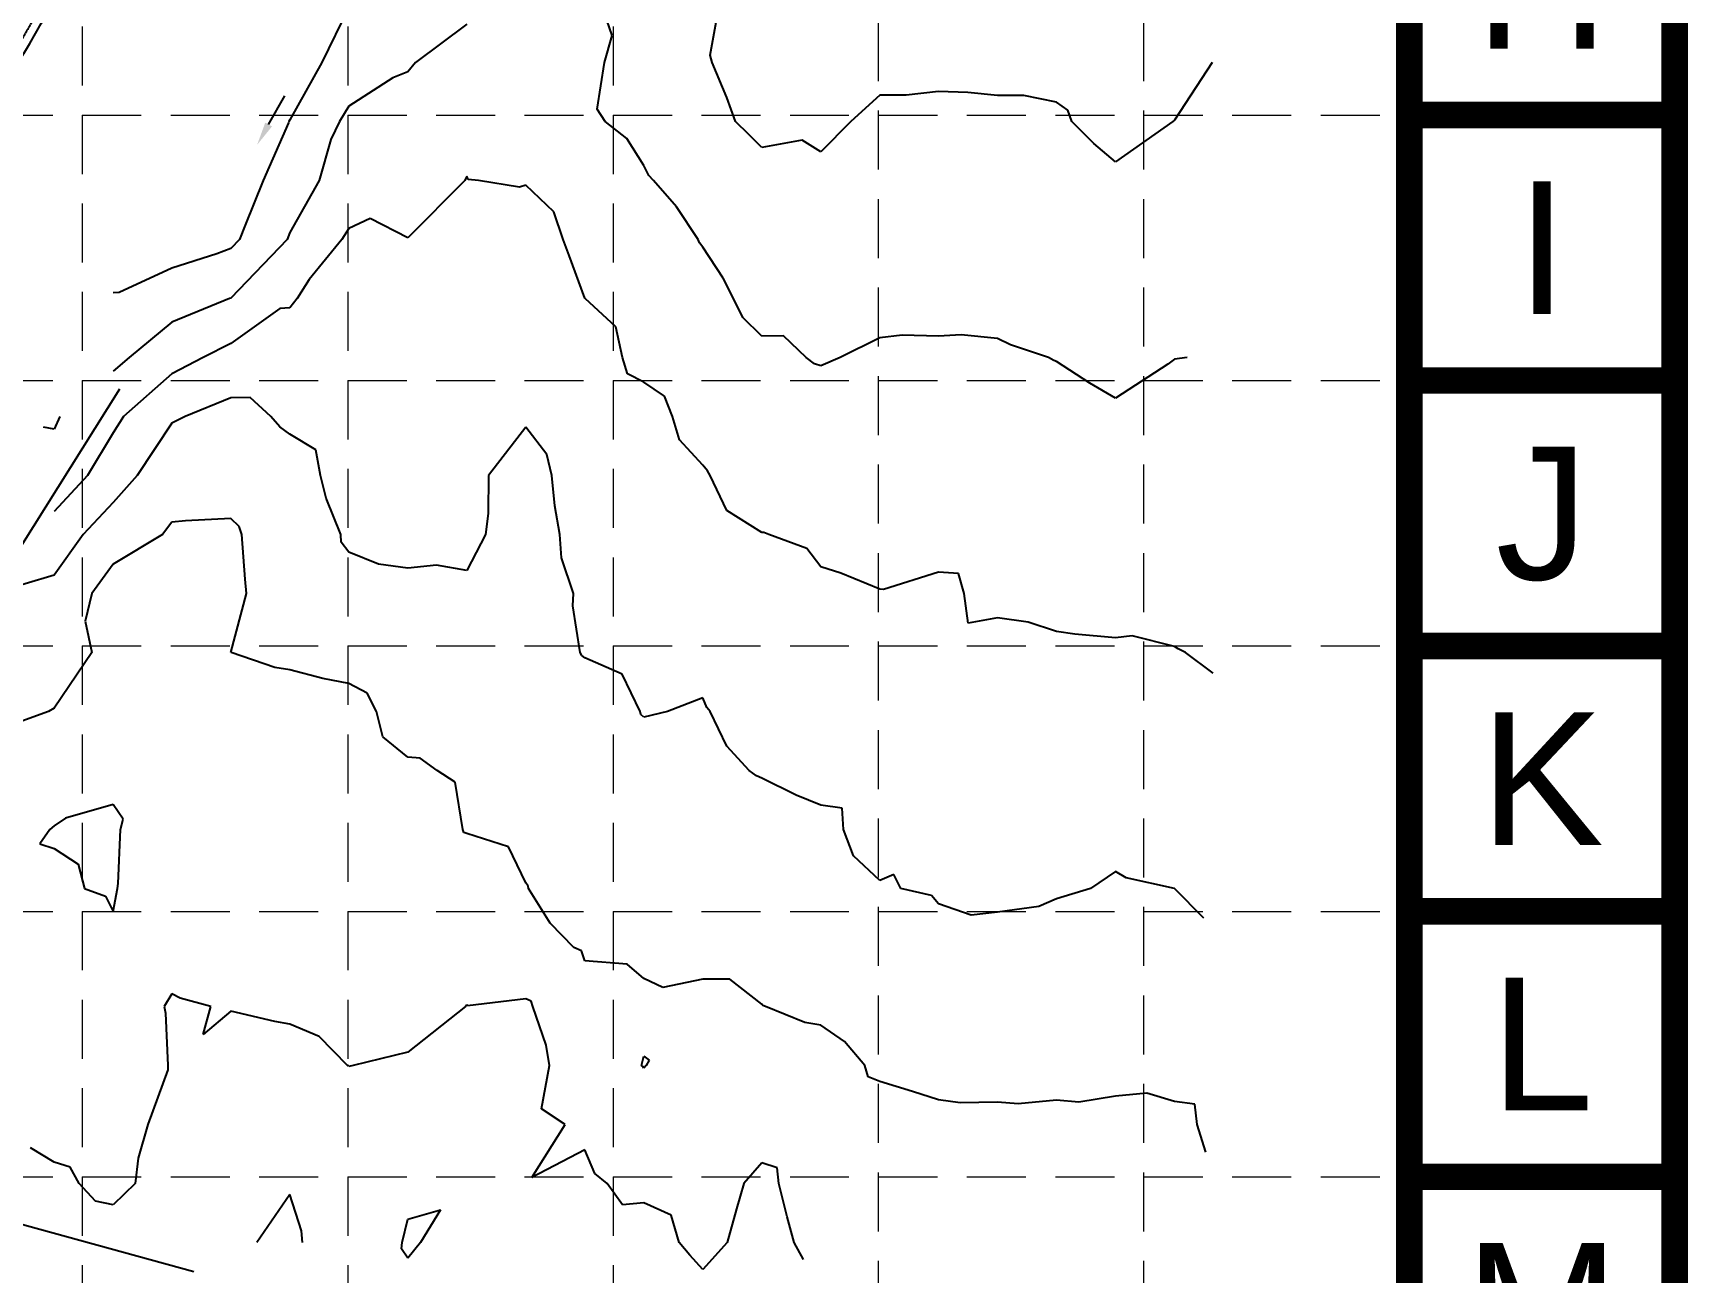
# Model space of a CAD drawing. Header units: inches. Extents: x 2468851 to 2474620, y 7110473 to 7114082.
# Drawn here: x 2474058 to 2474620, y 7112875 to 7113295 of the extents above; entities that cross this region are included whole.
import ezdxf
from ezdxf.enums import TextEntityAlignment as Align

# ---------------------------------------------------------------- set-up
doc = ezdxf.new("R2010")
doc.units = ezdxf.units.IN
doc.header["$MEASUREMENT"] = 0
for name, pattern in [('CENTER2', [1.125, 0.75, -0.125, 0.125, -0.125]), ('HIDDEN', [0.375, 0.25, -0.125]), ('PHANTOM2', [3.15, 1.9, -0.25, 0.25, -0.25, 0.25, -0.25])]:
    doc.linetypes.add(name, pattern=pattern)
for name, color, linetype in [('AROW', 250, 'Continuous'), ('BASE', 7, 'Continuous'), ('BDY', 250, 'PHANTOM2'), ('contours', 35, 'Continuous'), ('ex-pvmt', 7, 'Continuous'), ('FLOW', 250, 'Continuous'), ('GRID', 254, 'HIDDEN'), ('SODDED LOT', 2, 'Continuous'), ('SROW', 250, 'Continuous'), ('STM', 1, 'Continuous'), ('STMCL', 133, 'CENTER2')]:
    doc.layers.add(name, color=color, linetype=linetype)
doc.styles.get("Standard").update_dxf_attribs({"font": 'ARIAL.TTF'})

msp = doc.modelspace()

# ---------------------------------------------------------------- hatches: boundary and pattern name
at = {"layer": 'SODDED LOT', "linetype": 'Continuous'}
h = msp.add_hatch(dxfattribs=at)
h.set_pattern_fill('ANSI31', color=256, scale=40, style=0)
h.paths.add_polyline_path([(2472093.27, 7112787.68), (2472221.59, 7112787.6), (2472221.08, 7112667.42), (2472093.19, 7112666.7), (2472093.19, 7112679.12), (2472093.23, 7112787.69)])
h.paths.add_polyline_path([(2471960.54, 7112505.35), (2471959.71, 7112628.22), (2472033.69, 7112628.18), (2472034.41, 7112505.21), (2471960.54, 7112505.34)])
h.paths.add_polyline_path([(2472943.89, 7112483.19), (2472828.59, 7112440.6), (2472835.74, 7112422.59), (2472839.67, 7112413.52), (2472848.01, 7112395.55), (2472853.04, 7112385.9), (2472858.54, 7112375.56), (2472870.46, 7112355.81), (2472902.04, 7112375.66), (2472974.15, 7112421.81), (2472963.65, 7112439.45), (2472954.73, 7112457.18), (2472946.69, 7112476.09), (2472944.08, 7112483.06)])
h.paths.add_polyline_path([(2473207.06, 7112415.58), (2473209.53, 7112419.29), (2473291.23, 7112550.2), (2473277.07, 7112559.74), (2473268.68, 7112565.82), (2473245.98, 7112583.4), (2473233.38, 7112592.16), (2473227.76, 7112595.82), (2473221.45, 7112599.4), (2473212.26, 7112604.76), (2473198.38, 7112611.83), (2473179.61, 7112620.06), (2473160.96, 7112626.49), (2473143.61, 7112631.4), (2473124.73, 7112635.28), (2473119.22, 7112635.24), (2473114.46, 7112633.66), (2473110.42, 7112630.84), (2473107.89, 7112626.3), (2473106.59, 7112621.61), (2473105.41, 7112606.64), (2473105.49, 7112593.24), (2473106.92, 7112578.87), (2473109.79, 7112566.01), (2473113.82, 7112552.87), (2473118.84, 7112540.86), (2473119.62, 7112539.28), (2473125.49, 7112528.42), (2473132.54, 7112517.6), (2473154.47, 7112487.42), (2473189.13, 7112440.05), (2473207, 7112415.61)])
h.paths.add_polyline_path([(2472149.87, 7113580.61), (2472139.15, 7113587.25), (2472148.34, 7113599.5), (2472129.96, 7113617.37), (2472301.04, 7113620.95), (2472421.05, 7113670.47), (2472435.86, 7113657.7), (2472418.5, 7113656.68), (2472386.32, 7113644.43), (2472349.55, 7113630.65), (2472301.04, 7113613.8), (2472253.54, 7113608.18), (2472206.05, 7113607.67), (2472182.05, 7113606.65), (2472168.77, 7113602.57), (2472156, 7113590.31)])
h.paths.add_polyline_path([(2472770.94, 7113693.31), (2472783.83, 7113696.4), (2473029.19, 7113695.37), (2473046.2, 7113689.7), (2473045.68, 7113705.68), (2472771.46, 7113707.22)])
h.paths.add_polyline_path([(2473645.39, 7113690.66), (2473644.98, 7113704.58), (2473380.05, 7113706.22), (2473375.55, 7113692.3), (2473381.69, 7113694.76), (2473634.33, 7113693.94)])
h.paths.add_polyline_path([(2473661.81, 7113026.94), (2473687.47, 7113025.61), (2473728.46, 7113019.28), (2473771.12, 7113012.61), (2473800.78, 7113000.62), (2473816.11, 7112991.96), (2473817.62, 7112992.3), (2473826.58, 7112958.99), (2473778.33, 7112869.43), (2473754.23, 7112818.27), (2473704.86, 7112707.31), (2473675.95, 7112628.52), (2473649.37, 7112551.6), (2473609.35, 7112401.13), (2473621.99, 7112397.24), (2473660.24, 7112541.42), (2473686.99, 7112623.57), (2473721.05, 7112713.98), (2473756.54, 7112795.8), (2473776.21, 7112842.14), (2473803.69, 7112892.8), (2473821.26, 7112931.75), (2473838.19, 7112953.92), (2473843.82, 7112970.36), (2473841.57, 7112984.99), (2473834.36, 7112995.8), (2473821.75, 7113003.46), (2473803.51, 7113011.56), (2473780.76, 7113020.12), (2473754.18, 7113027.78), (2473717.91, 7113032.73), (2473683.75, 7113037.76), (2473675.22, 7113037.54), (2473668.46, 7113034.66), (2473663.02, 7113029.01)])
h.paths.add_polyline_path([(2473971.46, 7113199.84), (2473953.3, 7113211.94), (2473941.19, 7113192.09), (2473861.1, 7113065.57), (2473810.53, 7113087.5), (2473761.17, 7113101.51), (2473720.96, 7113106.99), (2473697.2, 7113110.44), (2473674.12, 7113113.74), (2473679.51, 7113105.34), (2473686.71, 7113099.95), (2473703.5, 7113097.55), (2473742.47, 7113092.16), (2473787.44, 7113083.17), (2473826.42, 7113069.98), (2473851, 7113058.59), (2473862.39, 7113053.19), (2473874.39, 7113053.49), (2473885.78, 7113058.29), (2473895.97, 7113069.68), (2473937.95, 7113137.71), (2473969.87, 7113198.61)])
h.paths.add_polyline_path([(2474189.42, 7113705.55), (2474212.71, 7113695.29), (2474173.05, 7113585.51), (2474125.46, 7113471.59), (2474078.44, 7113374.03), (2473995.24, 7113231.38), (2473980.72, 7113211.84), (2473961.73, 7113224.12), (2474019.25, 7113316.23), (2474060.01, 7113393.26), (2474123.11, 7113525), (2474155.5, 7113608.17)])
h.paths.add_polyline_path([(2472613.26, 7113048.11), (2472742.65, 7113047.89), (2472742.87, 7112984.1), (2472740.21, 7112975.02), (2472732.24, 7112966.82), (2472722.71, 7112964.61), (2472628.32, 7112964.83), (2472620.35, 7112967.71), (2472615.69, 7112974.13), (2472614.14, 7112982.33), (2472613.26, 7112995.17)])
h.paths.add_polyline_path([(2472069.94, 7112331.55), (2472070.27, 7112318.14), (2472070.57, 7112197.11), (2471996.68, 7112197.18), (2471995.85, 7112331.7), (2472070.2, 7112331.62)])
h.paths.add_polyline_path([(2472440.24, 7112197.06), (2472440.35, 7112331.72), (2472514.33, 7112331.71), (2472514.08, 7112311.45), (2472514.13, 7112197.08), (2472440.38, 7112197.08)])
h.paths.add_polyline_path([(2471733.82, 7111882.26), (2471733.82, 7111970.43), (2471868.56, 7111970.92), (2471868.33, 7111882.52), (2471840.59, 7111882.44), (2471733.92, 7111881.99)])
edge = h.paths.add_edge_path()
edge.add_line((2471343.49, 7111970.99), (2471344.1, 7111826.58))
edge.add_line((2471344.1, 7111826.58), (2471538.48, 7111827.27))
edge.add_arc((2471538.41, 7111847.27), 20, 270.2036, 360.1993)
edge.add_line((2471558.41, 7111847.34), (2471558.39, 7111971.64))
edge.add_line((2471558.39, 7111971.64), (2471343.54, 7111970.92))
edge.add_line((2471343.54, 7111970.92), (2471343.49, 7111970.99))
h.paths.add_polyline_path([(2471436.46, 7111651.34), (2471435.9, 7111795.94), (2471345.57, 7111795.65), (2471346.01, 7111779.03), (2471346.34, 7111651.2), (2471436.36, 7111651.42)])
edge = h.paths.add_edge_path()
edge.add_line((2470893.92, 7111969.77), (2470893.47, 7112114.02))
edge.add_line((2470893.47, 7112114.02), (2470801.61, 7112113.73))
edge.add_arc((2470801.67, 7112093.74), 19.99, 90.1777, 179.3767)
edge.add_line((2470781.69, 7112093.96), (2470781.61, 7112090.91))
edge.add_line((2470781.61, 7112090.91), (2470782.08, 7111968.84))
edge.add_line((2470782.08, 7111968.84), (2470894, 7111969.62))
edge.add_line((2470894, 7111969.62), (2470893.92, 7111969.77))
h.paths.add_polyline_path([(2470750.33, 7112143.41), (2470731.58, 7112143.47), (2470623.88, 7112143.12), (2470623.33, 7112319.59), (2470749.92, 7112320.06), (2470750.44, 7112143.38)])
h.paths.add_polyline_path([(2470605.1, 7111911.51), (2470605.12, 7111834.55), (2470462.4, 7111834.08), (2470462.15, 7111910.96), (2470480.76, 7111911.1), (2470605.11, 7111911.52)])

# ---------------------------------------------------------------- linework, layer by layer
at = {"layer": 'AROW'}
msp.add_arc((2472360.61, 7114275.65), 1915, 327.81638, 342.64913, dxfattribs=at)
at = {"layer": 'BASE', "color": 9}
msp.add_line((2474525.16, 7113987.19), (2474525.16, 7110567.19), dxfattribs=at)
at = {"layer": 'BASE', "const_width": 9}
for points in [[(2468855.16, 7110477.19), (2474615.16, 7110477.19), (2474615.16, 7114077.19), (2468855.16, 7114077.19)], [(2468945.16, 7110567.19), (2474525.16, 7110567.19), (2474525.16, 7113987.19), (2468945.16, 7113987.19)]]:
    msp.add_lwpolyline(points, close=True, dxfattribs=at)
for points in [[(2474615.16, 7113267.19), (2474525.16, 7113267.19)], [(2474615.16, 7113177.19), (2474525.16, 7113177.19)], [(2474615.16, 7113087.19), (2474525.16, 7113087.19)], [(2474615.16, 7112997.19), (2474525.16, 7112997.19)], [(2474615.16, 7112907.19), (2474525.16, 7112907.19)]]:
    msp.add_lwpolyline(points, dxfattribs=at)
at = {"layer": 'BDY', "ltscale": 300}
msp.add_line((2473745.24, 7112976.22), (2474112.94, 7112875.03), dxfattribs=at)
at = {"layer": 'contours'}
for p, q in [((2474165.57, 7113303.81, 600), (2474156.42, 7113284.94, 600)), ((2474254.84, 7113294.2, 599), (2474251.09, 7113304.94, 599)), ((2474288.11, 7113287.47, 600), (2474291.26, 7113304.94, 600)), ((2474205.57, 7113297.96, 599), (2474188.15, 7113284.94, 599)), ((2474252.23, 7113284.94, 599), (2474254.84, 7113294.2, 599)), ((2474156.42, 7113284.94, 600), (2474145.57, 7113265.5, 600)), ((2474188.15, 7113284.94, 599), (2474185.57, 7113281.88, 599)), ((2474249.77, 7113269.13, 599), (2474252.23, 7113284.94, 599)), ((2474288.72, 7113284.94, 600), (2474288.11, 7113287.47, 600)), ((2474293.74, 7113273.11, 600), (2474288.72, 7113284.94, 600)), ((2474458.37, 7113284.94, 600), (2474445.57, 7113265.44, 600)), ((2474180.48, 7113279.85, 599), (2474165.57, 7113270.17, 599)), ((2474185.57, 7113281.88, 599), (2474180.48, 7113279.85, 599)), ((2474296.68, 7113264.94, 600), (2474293.74, 7113273.11, 600)), ((2474345.57, 7113273.95, 600), (2474335.83, 7113264.94, 600)), ((2474354.53, 7113273.89, 600), (2474345.57, 7113273.95, 600)), ((2474365.57, 7113275.11, 600), (2474354.53, 7113273.89, 600)), ((2474375.49, 7113274.86, 600), (2474365.57, 7113275.11, 600)), ((2474385.57, 7113273.84, 600), (2474375.49, 7113274.86, 600)), ((2474394.47, 7113273.83, 600), (2474385.57, 7113273.84, 600)), ((2474405.57, 7113271.49, 600), (2474394.47, 7113273.83, 600)), ((2474409.42, 7113268.78, 600), (2474405.57, 7113271.49, 600)), ((2474165.57, 7113270.17, 599), (2474162.33, 7113264.94, 599)), ((2474252.43, 7113264.94, 599), (2474249.77, 7113269.13, 599)), ((2474410.74, 7113264.94, 600), (2474409.42, 7113268.78, 600)), ((2474145.12, 7113264.49, 600), (2474136.5, 7113244.94, 600)), ((2474145.17, 7113264.94, 600), (2474145.12, 7113264.49, 600)), ((2474145.57, 7113265.5, 600), (2474145.17, 7113264.94, 600)), ((2474162.33, 7113264.94, 599), (2474159.48, 7113258.84, 599)), ((2474259.82, 7113259.18, 599), (2474252.43, 7113264.94, 599)), ((2474301.24, 7113260.6, 600), (2474296.68, 7113264.94, 600)), ((2474305.57, 7113256.16, 600), (2474301.24, 7113260.6, 600)), ((2474335.83, 7113264.94, 600), (2474325.57, 7113254.73, 600)), ((2474418.14, 7113257.5, 600), (2474410.74, 7113264.94, 600)), ((2474445.03, 7113264.94, 600), (2474425.57, 7113251.34, 600)), ((2474445.57, 7113265.44, 600), (2474445.03, 7113264.94, 600)), ((2474159.48, 7113258.84, 599), (2474155.54, 7113244.94, 599)), ((2474265.57, 7113250.08, 599), (2474259.82, 7113259.18, 599)), ((2474319.26, 7113258.62, 600), (2474305.57, 7113256.16, 600)), ((2474325.57, 7113254.73, 600), (2474319.26, 7113258.62, 600)), ((2474425.57, 7113251.34, 600), (2474418.14, 7113257.5, 600)), ((2474267.33, 7113246.69, 599), (2474265.57, 7113250.08, 599)), ((2474136.5, 7113244.94, 600), (2474130.43, 7113229.79, 600)), ((2474155.54, 7113244.94, 599), (2474145.57, 7113227.32, 599)), ((2474204.86, 7113244.94, 598), (2474185.57, 7113225.58, 598)), ((2474205.57, 7113246.42, 598), (2474204.86, 7113244.94, 598)), ((2474205.97, 7113245.33, 598), (2474205.57, 7113246.42, 598)), ((2474209.52, 7113244.94, 598), (2474205.97, 7113245.33, 598)), ((2474223.39, 7113242.76, 598), (2474209.52, 7113244.94, 598)), ((2474225.57, 7113243.36, 598), (2474223.39, 7113242.76, 598)), ((2474235.03, 7113234.4, 598), (2474225.57, 7113243.36, 598)), ((2474268.87, 7113244.94, 599), (2474267.33, 7113246.69, 599)), ((2474276.67, 7113236.04, 599), (2474268.87, 7113244.94, 599)), ((2474172.78, 7113232.14, 598), (2474165.57, 7113228.74, 598)), ((2474185.57, 7113225.58, 598), (2474172.78, 7113232.14, 598)), ((2474238.23, 7113224.94, 598), (2474235.03, 7113234.4, 598)), ((2474283.98, 7113224.94, 599), (2474276.67, 7113236.04, 599)), ((2474130.43, 7113229.79, 600), (2474128.49, 7113224.94, 600)), ((2474145.57, 7113227.32, 599), (2474144.62, 7113224.94, 599)), ((2474165.57, 7113228.74, 598), (2474163.12, 7113224.94, 598)), ((2474125.57, 7113221.9, 600), (2474120.76, 7113220.12, 600)), ((2474144.62, 7113224.94, 599), (2474125.57, 7113205.14, 599)), ((2474128.49, 7113224.94, 600), (2474125.57, 7113221.9, 600)), ((2474163.12, 7113224.94, 598), (2474152.1, 7113211.47, 598)), ((2474240.22, 7113219.58, 598), (2474238.23, 7113224.94, 598)), ((2474284.49, 7113223.85, 599), (2474283.98, 7113224.94, 599)), ((2474285.57, 7113222.38, 599), (2474284.49, 7113223.85, 599)), ((2474292.53, 7113211.89, 599), (2474285.57, 7113222.38, 599)), ((2474105.57, 7113215.27, 600), (2474087.7, 7113207.06, 600)), ((2474120.76, 7113220.12, 600), (2474105.57, 7113215.27, 600)), ((2474245.57, 7113205.11, 598), (2474240.22, 7113219.58, 598)), ((2474152.1, 7113211.47, 598), (2474147.97, 7113204.94, 598)), ((2474296, 7113204.94, 599), (2474292.53, 7113211.89, 599)), ((2474087.7, 7113207.06, 600), (2474085.57, 7113206.92, 600)), ((2474125.03, 7113204.94, 599), (2474105.57, 7113196.99, 599)), ((2474125.57, 7113205.14, 599), (2474125.03, 7113204.94, 599)), ((2474147.97, 7113204.94, 598), (2474145.57, 7113201.77, 598)), ((2474245.66, 7113205.02, 598), (2474245.57, 7113205.11, 598)), ((2474245.73, 7113204.94, 598), (2474245.66, 7113205.02, 598)), ((2474256.05, 7113195.42, 598), (2474245.73, 7113204.94, 598)), ((2474299.16, 7113198.52, 599), (2474296, 7113204.94, 599)), ((2474142.18, 7113201.55, 598), (2474125.57, 7113189.74, 598)), ((2474145.57, 7113201.77, 598), (2474142.18, 7113201.55, 598)), ((2474305.57, 7113192.17, 599), (2474299.16, 7113198.52, 599)), ((2474105.57, 7113196.99, 599), (2474091.01, 7113184.94, 599)), ((2474258.34, 7113184.94, 598), (2474256.05, 7113195.42, 598)), ((2474125.57, 7113189.74, 598), (2474116.13, 7113184.94, 598)), ((2474312.99, 7113192.36, 599), (2474305.57, 7113192.17, 599)), ((2474320.65, 7113184.94, 599), (2474312.99, 7113192.36, 599)), ((2474345.57, 7113191.69, 599), (2474332.13, 7113184.94, 599)), ((2474353.18, 7113192.55, 599), (2474345.57, 7113191.69, 599)), ((2474365.57, 7113192.18, 599), (2474353.18, 7113192.55, 599)), ((2474373.25, 7113192.61, 599), (2474365.57, 7113192.18, 599)), ((2474385.57, 7113191.44, 599), (2474373.25, 7113192.61, 599)), ((2474389.94, 7113189.31, 599), (2474385.57, 7113191.44, 599)), ((2474402.8, 7113184.94, 599), (2474389.94, 7113189.31, 599)), ((2474091.01, 7113184.94, 599), (2474085.57, 7113180.31, 599)), ((2474116.13, 7113184.94, 598), (2474105.57, 7113179.38, 598)), ((2474260.08, 7113179.44, 598), (2474258.34, 7113184.94, 598)), ((2474323.48, 7113182.85, 599), (2474320.65, 7113184.94, 599)), ((2474325.57, 7113182.16, 599), (2474323.48, 7113182.85, 599)), ((2474332.13, 7113184.94, 599), (2474325.57, 7113182.16, 599)), ((2474404.58, 7113183.94, 599), (2474402.8, 7113184.94, 599)), ((2474405.57, 7113183.57, 599), (2474404.58, 7113183.94, 599)), ((2474416.89, 7113176.25, 599), (2474405.57, 7113183.57, 599)), ((2474443.31, 7113182.67, 599), (2474425.57, 7113171.2, 599)), ((2474445.57, 7113184.37, 599), (2474443.31, 7113182.67, 599)), ((2474449.79, 7113184.94, 599), (2474445.57, 7113184.37, 599)), ((2474105.57, 7113179.38, 598), (2474089.09, 7113164.94, 598)), ((2474265.57, 7113176.61, 598), (2474260.08, 7113179.44, 598)), ((2474272.54, 7113171.91, 598), (2474265.57, 7113176.61, 598)), ((2474425.57, 7113171.2, 599), (2474416.89, 7113176.25, 599)), ((2474125.57, 7113171.28, 597), (2474110, 7113164.94, 597)), ((2474132.08, 7113171.44, 597), (2474125.57, 7113171.28, 597)), ((2474139.04, 7113164.94, 597), (2474132.08, 7113171.44, 597)), ((2474275.35, 7113164.94, 598), (2474272.54, 7113171.91, 598)), ((2474067.56, 7113164.94, 599), (2474065.57, 7113160.63, 599)), ((2474089.09, 7113164.94, 598), (2474085.57, 7113159.46, 598)), ((2474110, 7113164.94, 597), (2474105.57, 7113162.66, 597)), ((2474142.1, 7113161.46, 597), (2474139.04, 7113164.94, 597)), ((2474277.71, 7113157.08, 598), (2474275.35, 7113164.94, 598)), ((2474065.57, 7113160.63, 599), (2474062.04, 7113161.4, 599)), ((2474085.57, 7113159.46, 598), (2474076.93, 7113144.94, 598)), ((2474105.57, 7113162.66, 597), (2474093.74, 7113144.94, 597)), ((2474145.57, 7113158.98, 597), (2474142.1, 7113161.46, 597)), ((2474225.57, 7113161.36, 597), (2474212.87, 7113144.94, 597)), ((2474232.66, 7113152.03, 597), (2474225.57, 7113161.36, 597)), ((2474154.33, 7113153.69, 597), (2474145.57, 7113158.98, 597)), ((2474155.92, 7113144.94, 597), (2474154.33, 7113153.69, 597)), ((2474285.57, 7113148.44, 598), (2474277.71, 7113157.08, 598)), ((2474234.36, 7113144.94, 597), (2474232.66, 7113152.03, 597)), ((2474287.23, 7113146.6, 598), (2474285.57, 7113148.44, 598)), ((2474076.93, 7113144.94, 598), (2474065.57, 7113132.75, 598)), ((2474093.74, 7113144.94, 597), (2474085.57, 7113135.81, 597)), ((2474157.91, 7113137.28, 597), (2474155.92, 7113144.94, 597)), ((2474212.87, 7113144.94, 597), (2474212.77, 7113132.13, 597)), ((2474235.36, 7113134.73, 597), (2474234.36, 7113144.94, 597)), ((2474288.11, 7113144.94, 598), (2474287.23, 7113146.6, 598)), ((2474293.72, 7113133.08, 598), (2474288.11, 7113144.94, 598)), ((2474162.81, 7113124.94, 597), (2474157.91, 7113137.28, 597)), ((2474085.57, 7113135.81, 597), (2474075.48, 7113124.94, 597)), ((2474212.77, 7113132.13, 597), (2474211.87, 7113124.94, 597)), ((2474237.1, 7113124.94, 597), (2474235.36, 7113134.73, 597)), ((2474305.57, 7113125.66, 598), (2474293.72, 7113133.08, 598)), ((2474105.57, 7113129.19, 596), (2474102.4, 7113124.94, 596)), ((2474110.2, 7113129.56, 596), (2474105.57, 7113129.19, 596)), ((2474125.57, 7113130.44, 596), (2474110.2, 7113129.56, 596)), ((2474128.31, 7113127.67, 596), (2474125.57, 7113130.44, 596)), ((2474129.22, 7113124.94, 596), (2474128.31, 7113127.67, 596)), ((2474306.28, 7113125.65, 598), (2474305.57, 7113125.66, 598)), ((2474308, 7113124.94, 598), (2474306.28, 7113125.65, 598)), ((2474075.48, 7113124.94, 597), (2474065.57, 7113111.13, 597)), ((2474102.4, 7113124.94, 596), (2474085.57, 7113114.95, 596)), ((2474130.44, 7113109.81, 596), (2474129.22, 7113124.94, 596)), ((2474163, 7113122.36, 597), (2474162.81, 7113124.94, 597)), ((2474165.57, 7113119.01, 597), (2474163, 7113122.36, 597)), ((2474211.87, 7113124.94, 597), (2474205.57, 7113112.76, 597)), ((2474237.65, 7113117.02, 597), (2474237.1, 7113124.94, 597)), ((2474320.91, 7113120.27, 598), (2474308, 7113124.94, 598)), ((2474325.57, 7113114.01, 598), (2474320.91, 7113120.27, 598)), ((2474085.57, 7113114.95, 596), (2474078.34, 7113104.94, 596)), ((2474175.58, 7113114.94, 597), (2474165.57, 7113119.01, 597)), ((2474185.57, 7113113.56, 597), (2474175.58, 7113114.94, 597)), ((2474195.22, 7113114.59, 597), (2474185.57, 7113113.56, 597)), ((2474205.57, 7113112.76, 597), (2474195.22, 7113114.59, 597)), ((2474241.74, 7113104.94, 597), (2474237.65, 7113117.02, 597)), ((2474065.57, 7113111.13, 597), (2474045.88, 7113105.25, 597)), ((2474130.85, 7113104.94, 596), (2474130.44, 7113109.81, 596)), ((2474332.43, 7113111.8, 598), (2474325.57, 7113114.01, 598)), ((2474345.57, 7113106.38, 598), (2474332.43, 7113111.8, 598)), ((2474365.57, 7113112.22, 598), (2474346.89, 7113106.26, 598)), ((2474372.35, 7113111.71, 598), (2474365.57, 7113112.22, 598)), ((2474374.17, 7113104.94, 598), (2474372.35, 7113111.71, 598)), ((2474078.34, 7113104.94, 596), (2474076.17, 7113095.53, 596)), ((2474125.58, 7113084.95, 596), (2474130.85, 7113104.94, 596)), ((2474241.46, 7113100.82, 597), (2474241.74, 7113104.94, 597)), ((2474346.89, 7113106.26, 598), (2474345.57, 7113106.38, 598)), ((2474375.57, 7113094.94, 598), (2474374.17, 7113104.94, 598)), ((2474244.05, 7113084.94, 597), (2474241.46, 7113100.82, 597)), ((2474076.17, 7113095.53, 596), (2474078.38, 7113084.94, 596)), ((2474385.57, 7113096.71, 598), (2474375.57, 7113094.94, 598)), ((2474395.88, 7113095.24, 598), (2474385.57, 7113096.71, 598)), ((2474405.57, 7113092.02, 598), (2474395.88, 7113095.24, 598)), ((2474411.78, 7113091.15, 598), (2474405.57, 7113092.02, 598)), ((2474425.57, 7113089.9, 598), (2474411.78, 7113091.15, 598)), ((2474431.24, 7113090.61, 598), (2474425.57, 7113089.9, 598)), ((2474445.57, 7113086.97, 598), (2474431.24, 7113090.61, 598)), ((2474446.79, 7113086.15, 598), (2474445.57, 7113086.97, 598)), ((2474078.38, 7113084.94, 596), (2474065.57, 7113066.06, 596)), ((2474125.59, 7113084.94, 596), (2474125.58, 7113084.95, 596)), ((2474140.48, 7113079.84, 596), (2474125.59, 7113084.94, 596)), ((2474244.61, 7113083.97, 597), (2474244.05, 7113084.94, 597)), ((2474245.57, 7113083.17, 597), (2474244.61, 7113083.97, 597)), ((2474258.2, 7113077.56, 597), (2474245.57, 7113083.17, 597)), ((2474449.33, 7113084.94, 598), (2474446.79, 7113086.15, 598)), ((2474458.61, 7113077.97, 598), (2474449.33, 7113084.94, 598)), ((2474145.57, 7113079.07, 596), (2474140.48, 7113079.84, 596)), ((2474156.73, 7113076.1, 596), (2474145.57, 7113079.07, 596)), ((2474165.57, 7113074.45, 596), (2474156.73, 7113076.1, 596)), ((2474264.3, 7113064.94, 597), (2474258.2, 7113077.56, 597)), ((2474171.74, 7113071.11, 596), (2474165.57, 7113074.45, 596)), ((2474174.92, 7113064.94, 596), (2474171.74, 7113071.11, 596)), ((2474285.57, 7113069.54, 597), (2474273.63, 7113064.94, 597)), ((2474286.96, 7113066.32, 597), (2474285.57, 7113069.54, 597)), ((2474063.68, 7113064.94, 596), (2474045.57, 7113058.43, 596)), ((2474065.57, 7113066.06, 596), (2474063.68, 7113064.94, 596)), ((2474177.04, 7113056.41, 596), (2474174.92, 7113064.94, 596)), ((2474264.54, 7113063.91, 597), (2474264.3, 7113064.94, 597)), ((2474265.57, 7113063.05, 597), (2474264.54, 7113063.91, 597)), ((2474273.63, 7113064.94, 597), (2474265.57, 7113063.05, 597)), ((2474288.11, 7113064.94, 597), (2474286.96, 7113066.32, 597)), ((2474293.79, 7113053.15, 597), (2474288.11, 7113064.94, 597)), ((2474185.57, 7113049.51, 596), (2474177.04, 7113056.41, 596)), ((2474301.32, 7113044.94, 597), (2474293.79, 7113053.15, 597)), ((2474189.76, 7113049.13, 596), (2474185.57, 7113049.51, 596)), ((2474195.53, 7113044.94, 596), (2474189.76, 7113049.13, 596)), ((2474201.58, 7113040.95, 596), (2474195.53, 7113044.94, 596)), ((2474303.81, 7113043.18, 597), (2474301.32, 7113044.94, 597)), ((2474305.57, 7113042.35, 597), (2474303.81, 7113043.18, 597)), ((2474317.2, 7113036.56, 597), (2474305.57, 7113042.35, 597)), ((2474204.18, 7113024.94, 596), (2474201.58, 7113040.95, 596)), ((2474325.57, 7113033.15, 597), (2474317.2, 7113036.56, 597)), ((2474085.57, 7113033.36, 595), (2474069.45, 7113028.81, 595)), ((2474089.07, 7113028.43, 595), (2474085.57, 7113033.36, 595)), ((2474332.85, 7113032.21, 597), (2474325.57, 7113033.15, 597)), ((2474333.26, 7113024.94, 597), (2474332.85, 7113032.21, 597)), ((2474064.18, 7113024.94, 595), (2474060.75, 7113020.11, 595)), ((2474065.57, 7113026.16, 595), (2474064.18, 7113024.94, 595)), ((2474069.45, 7113028.81, 595), (2474065.57, 7113026.16, 595)), ((2474087.31, 7113006.68, 595), (2474088.11, 7113024.94, 595)), ((2474088.11, 7113024.94, 595), (2474089.07, 7113028.43, 595)), ((2474204.56, 7113023.92, 596), (2474204.18, 7113024.94, 596)), ((2474336.66, 7113016.02, 597), (2474333.26, 7113024.94, 597)), ((2474060.75, 7113020.11, 595), (2474065.57, 7113018.54, 595)), ((2474205.57, 7113023.62, 596), (2474204.56, 7113023.92, 596)), ((2474219.72, 7113019.08, 596), (2474205.57, 7113023.62, 596)), ((2474225.57, 7113006.85, 596), (2474219.72, 7113019.08, 596)), ((2474065.57, 7113018.54, 595), (2474073.81, 7113013.18, 595)), ((2474345.57, 7113007.63, 597), (2474336.66, 7113016.02, 597)), ((2474073.81, 7113013.18, 595), (2474075.91, 7113004.94, 595)), ((2474350.33, 7113009.69, 597), (2474345.57, 7113007.63, 597)), ((2474352.72, 7113004.94, 597), (2474350.33, 7113009.69, 597)), ((2474425.57, 7113010.7, 597), (2474417.05, 7113004.94, 597)), ((2474429.14, 7113008.51, 597), (2474425.57, 7113010.7, 597)), ((2474445.55, 7113004.94, 597), (2474429.14, 7113008.51, 597)), ((2474075.91, 7113004.94, 595), (2474082.98, 7113002.34, 595)), ((2474082.98, 7113002.34, 595), (2474085.57, 7112997.17, 595)), ((2474085.57, 7112997.17, 595), (2474087.05, 7113004.94, 595)), ((2474087.05, 7113004.94, 595), (2474087.31, 7113006.68, 595)), ((2474226.35, 7113005.71, 596), (2474225.57, 7113006.85, 596)), ((2474226.52, 7113004.94, 596), (2474226.35, 7113005.71, 596)), ((2474233.79, 7112993.15, 596), (2474226.52, 7113004.94, 596)), ((2474363.17, 7113002.53, 597), (2474352.72, 7113004.94, 597)), ((2474365.57, 7112999.79, 597), (2474363.17, 7113002.53, 597)), ((2474417.05, 7113004.94, 597), (2474405.57, 7113001.48, 597)), ((2474445.57, 7113004.93, 597), (2474445.55, 7113004.94, 597)), ((2474455.47, 7112994.83, 597), (2474445.57, 7113004.93, 597)), ((2474445.57, 7113004.93, 597), (2474445.57, 7113004.93, 597)), ((2474376.55, 7112995.91, 597), (2474365.57, 7112999.79, 597)), ((2474385.57, 7112996.94, 597), (2474376.55, 7112995.91, 597)), ((2474399.5, 7112998.87, 597), (2474385.57, 7112996.94, 597)), ((2474405.57, 7113001.48, 597), (2474399.5, 7112998.87, 597)), ((2474241.89, 7112984.94, 596), (2474233.79, 7112993.15, 596)), ((2474244.45, 7112983.81, 596), (2474241.89, 7112984.94, 596)), ((2474245.57, 7112980.41, 596), (2474244.45, 7112983.81, 596)), ((2474259.92, 7112979.29, 596), (2474245.57, 7112980.41, 596)), ((2474265.57, 7112974.4, 596), (2474259.92, 7112979.29, 596)), ((2474272, 7112971.37, 596), (2474265.57, 7112974.4, 596)), ((2474285.57, 7112974.23, 596), (2474272, 7112971.37, 596)), ((2474294.77, 7112974.14, 596), (2474285.57, 7112974.23, 596)), ((2474305.57, 7112965.73, 596), (2474294.77, 7112974.14, 596)), ((2474105.57, 7112969.26, 595), (2474102.92, 7112964.94, 595)), ((2474108.36, 7112967.72, 595), (2474105.57, 7112969.26, 595)), ((2474102.92, 7112964.94, 595), (2474103.32, 7112962.68, 595)), ((2474118.79, 7112964.94, 595), (2474108.36, 7112967.72, 595)), ((2474116.11, 7112955.47, 595), (2474118.79, 7112964.94, 595)), ((2474125.57, 7112963.4, 595), (2474116.11, 7112955.47, 595)), ((2474140.47, 7112959.83, 595), (2474125.57, 7112963.4, 595)), ((2474205.07, 7112964.94, 595), (2474185.57, 7112949.48, 595)), ((2474205.57, 7112965.48, 595), (2474205.07, 7112964.94, 595)), ((2474205.77, 7112965.14, 595), (2474205.57, 7112965.48, 595)), ((2474225.57, 7112967.55, 595), (2474205.77, 7112965.14, 595)), ((2474227.38, 7112966.75, 595), (2474225.57, 7112967.55, 595)), ((2474227.98, 7112964.94, 595), (2474227.38, 7112966.75, 595)), ((2474232.49, 7112951.85, 595), (2474227.98, 7112964.94, 595)), ((2474305.93, 7112965.29, 596), (2474305.57, 7112965.73, 596)), ((2474306.87, 7112964.94, 596), (2474305.93, 7112965.29, 596)), ((2474320.13, 7112959.5, 596), (2474306.87, 7112964.94, 596)), ((2474103.32, 7112962.68, 595), (2474104.22, 7112944.94, 595)), ((2474145.57, 7112958.94, 595), (2474140.47, 7112959.83, 595)), ((2474155.45, 7112954.81, 595), (2474145.57, 7112958.94, 595)), ((2474325.57, 7112958.57, 596), (2474320.13, 7112959.5, 596)), ((2474333.68, 7112953.04, 596), (2474325.57, 7112958.57, 596)), ((2474165.1, 7112944.94, 595), (2474155.45, 7112954.81, 595)), ((2474233.62, 7112944.94, 595), (2474232.49, 7112951.85, 595)), ((2474340.54, 7112944.94, 596), (2474333.68, 7112953.04, 596)), ((2474185.57, 7112949.48, 595), (2474167.02, 7112944.94, 595)), ((2474264.85, 7112944.94, 596), (2474265.57, 7112948.05, 596)), ((2474265.57, 7112948.05, 596), (2474267.4, 7112946.76, 596)), ((2474267.4, 7112946.76, 596), (2474266.34, 7112944.94, 596)), ((2474104.13, 7112943.49, 595), (2474097.39, 7112924.94, 595)), ((2474104.22, 7112944.94, 595), (2474104.13, 7112943.49, 595)), ((2474165.39, 7112944.76, 595), (2474165.1, 7112944.94, 595)), ((2474165.57, 7112944.62, 595), (2474165.39, 7112944.76, 595)), ((2474167.02, 7112944.94, 595), (2474165.57, 7112944.62, 595)), ((2474230.83, 7112930.2, 595), (2474233.62, 7112944.94, 595)), ((2474265.25, 7112944.61, 596), (2474264.85, 7112944.94, 596)), ((2474265.57, 7112943.99, 596), (2474265.25, 7112944.61, 596)), ((2474266.34, 7112944.94, 596), (2474265.57, 7112943.99, 596)), ((2474341.72, 7112941.08, 596), (2474340.54, 7112944.94, 596)), ((2474345.57, 7112939.55, 596), (2474341.72, 7112941.08, 596)), ((2474356.74, 7112936.11, 596), (2474345.57, 7112939.55, 596)), ((2474365.57, 7112933.23, 596), (2474356.74, 7112936.11, 596)), ((2474436.14, 7112935.51, 596), (2474425.57, 7112934.55, 596)), ((2474445.57, 7112932.76, 596), (2474436.14, 7112935.51, 596)), ((2474238.88, 7112924.94, 595), (2474230.83, 7112930.2, 595)), ((2474372.9, 7112932.26, 596), (2474365.57, 7112933.23, 596)), ((2474385.57, 7112932.5, 596), (2474372.9, 7112932.26, 596)), ((2474392.57, 7112931.93, 596), (2474385.57, 7112932.5, 596)), ((2474405.57, 7112933.14, 596), (2474392.57, 7112931.93, 596)), ((2474413.11, 7112932.48, 596), (2474405.57, 7112933.14, 596)), ((2474425.57, 7112934.55, 596), (2474413.11, 7112932.48, 596)), ((2474452.39, 7112931.76, 596), (2474445.57, 7112932.76, 596)), ((2474453.2, 7112924.94, 596), (2474452.39, 7112931.76, 596)), ((2474097.39, 7112924.94, 595), (2474094.1, 7112913.46, 595)), ((2474227.55, 7112906.92, 595), (2474238.88, 7112924.94, 595)), ((2474456.2, 7112915.56, 596), (2474453.2, 7112924.94, 596)), ((2474065.57, 7112912.14, 595), (2474057.6, 7112916.96, 595)), ((2474094.1, 7112913.46, 595), (2474093.1, 7112904.94, 595)), ((2474245.57, 7112916.34, 595), (2474227.55, 7112906.92, 595)), ((2474248.98, 7112908.34, 595), (2474245.57, 7112916.34, 595)), ((2474071.1, 7112910.47, 595), (2474065.57, 7112912.14, 595)), ((2474074.1, 7112904.94, 595), (2474071.1, 7112910.47, 595)), ((2474253.1, 7112904.94, 595), (2474248.98, 7112908.34, 595)), ((2474305.57, 7112911.94, 595), (2474299.54, 7112904.94, 595)), ((2474310.85, 7112910.21, 595), (2474305.57, 7112911.94, 595)), ((2474311.32, 7112904.94, 595), (2474310.85, 7112910.21, 595)), ((2474079.59, 7112898.96, 595), (2474074.1, 7112904.94, 595)), ((2474093.1, 7112904.94, 595), (2474085.57, 7112897.65, 595)), ((2474145.57, 7112901.13, 594), (2474134.34, 7112884.94, 594)), ((2474149.5, 7112888.86, 594), (2474145.57, 7112901.13, 594)), ((2474258.31, 7112897.67, 595), (2474253.1, 7112904.94, 595)), ((2474299.54, 7112904.94, 595), (2474296.96, 7112896.32, 595)), ((2474314.2, 7112893.57, 595), (2474311.32, 7112904.94, 595)), ((2474085.57, 7112897.65, 595), (2474079.59, 7112898.96, 595)), ((2474185.57, 7112892.79, 595), (2474196.67, 7112896.03, 595)), ((2474196.67, 7112896.03, 595), (2474189.85, 7112884.94, 595)), ((2474265.57, 7112898.4, 595), (2474258.31, 7112897.67, 595)), ((2474274.82, 7112894.18, 595), (2474265.57, 7112898.4, 595)), ((2474296.96, 7112896.32, 595), (2474293.82, 7112884.94, 595)), ((2474183.62, 7112884.94, 595), (2474185.57, 7112892.79, 595)), ((2474277.59, 7112884.94, 595), (2474274.82, 7112894.18, 595)), ((2474316.61, 7112884.94, 595), (2474314.2, 7112893.57, 595)), ((2474149.87, 7112884.94, 594), (2474149.5, 7112888.86, 594)), ((2474183.43, 7112882.8, 595), (2474183.62, 7112884.94, 595)), ((2474189.85, 7112884.94, 595), (2474185.57, 7112879.65, 595)), ((2474281.21, 7112880.57, 595), (2474277.59, 7112884.94, 595)), ((2474293.82, 7112884.94, 595), (2474285.57, 7112875.76, 595)), ((2474319.73, 7112879.1, 595), (2474316.61, 7112884.94, 595)), ((2474185.57, 7112879.65, 595), (2474183.43, 7112882.8, 595)), ((2474285.57, 7112875.76, 595), (2474281.21, 7112880.57, 595))]:
    msp.add_line(p, q, dxfattribs=at)
at = {"layer": 'ex-pvmt'}
msp.add_line((2474087.8, 7113174.21), (2474034.08, 7113088.84), dxfattribs=at)
at = {"layer": 'FLOW', "color": 7}
msp.add_line((2474138.35, 7113263.97), (2474143.89, 7113273.72), dxfattribs=at)
at = {"layer": 'FLOW'}
msp.add_line((2474138.35, 7113263.97), (2474143.89, 7113273.72), dxfattribs=at)
at = {"layer": 'FLOW', "color": 7}
msp.add_solid([(2474139.5, 7113263.32), (2474137.21, 7113264.62), (2474134.45, 7113257.1)], dxfattribs=at)
at = {"layer": 'FLOW'}
msp.add_solid([(2474139.5, 7113263.32), (2474137.21, 7113264.62), (2474134.45, 7113257.1)], dxfattribs=at)
at = {"layer": 'GRID', "color": 252, "linetype": 'HIDDEN', "lineweight": 0, "ltscale": 80}
for p, q in [((2474075.16, 7113987.19), (2474075.16, 7110836.8)), ((2474165.16, 7113987.19), (2474165.16, 7110836.8)), ((2474255.16, 7113987.19), (2474255.16, 7110836.8)), ((2474345, 7113988.67), (2474345, 7110836.8)), ((2474435, 7113988.67), (2474435, 7110836.8)), ((2468945.16, 7113267.19), (2474525.16, 7113267.19)), ((2468945.16, 7113177.19), (2474525.16, 7113177.19)), ((2468945.16, 7113087.19), (2474525.16, 7113087.19)), ((2468945.16, 7112997.19), (2474525.16, 7112997.19)), ((2468945.16, 7112907.19), (2474525.16, 7112907.19))]:
    msp.add_line(p, q, dxfattribs=at)
at = {"layer": 'SROW'}
msp.add_arc((2472360.61, 7114275.65), 1940, 327.81638, 342.87808, dxfattribs=at)
at = {"layer": 'STM', "color": 5}
for radius in [1955.5, 1961.5]:
    msp.add_arc((2472360.61, 7114275.65), radius, 327.8161, 331.49174, dxfattribs=at)
at = {"layer": 'STMCL', "color": 5}
msp.add_arc((2472360.61, 7114275.65), 1958.5, 327.78212, 343.52484, dxfattribs=at)

# ---------------------------------------------------------------- texts
at = {"layer": 'BASE'}
for s, p in [('H', (2474570.16, 7113312.19)), ('I', (2474570.16, 7113222.19)), ('J', (2474570.16, 7113132.19)), ('K', (2474570.16, 7113042.19)), ('L', (2474570.16, 7112952.19)), ('M', (2474570.16, 7112862.19))]:
    msp.add_text(s, height=45, dxfattribs=at).set_placement(p, align=Align.MIDDLE_CENTER)

doc.saveas('drawing.dxf')
